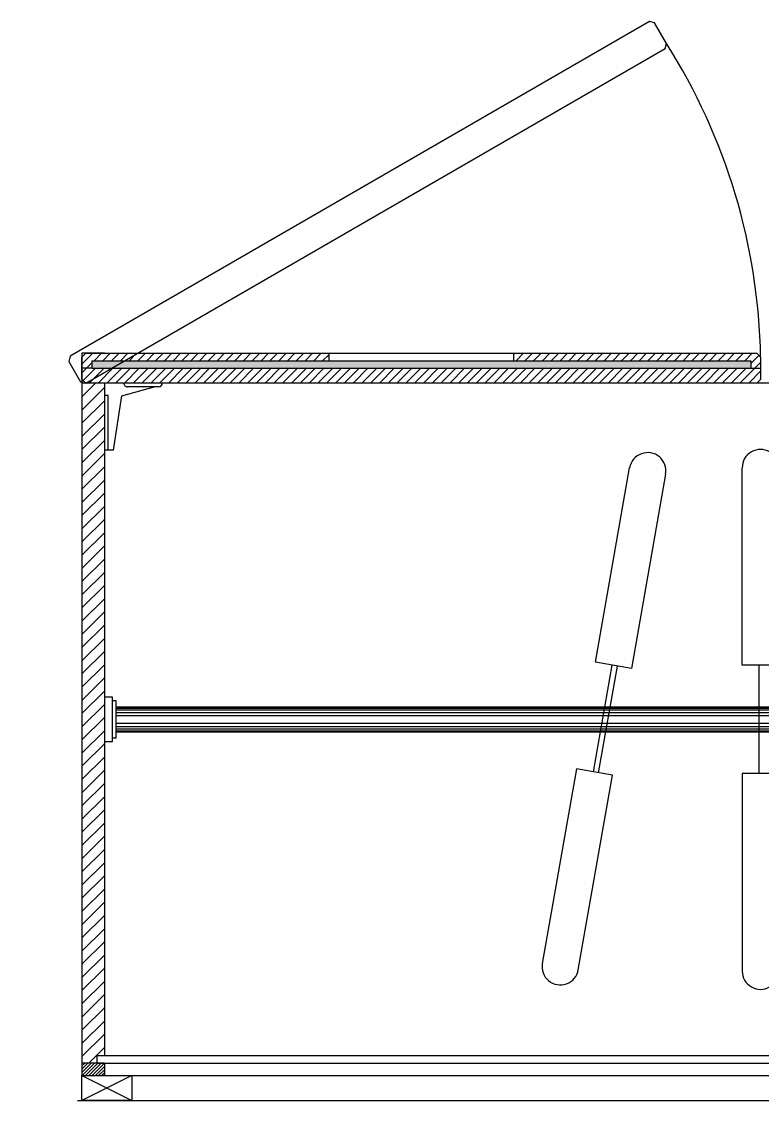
# Model space of a CAD drawing. Header units: inches. Extents: x 5 to 80005, y 6 to 60006.
# Drawn here: x 12399 to 12995, y 24638 to 25505 of the extents above; entities that cross this region are included whole.
import ezdxf

# ---------------------------------------------------------------- set-up
doc = ezdxf.new("R2010")
doc.units = ezdxf.units.IN
doc.header["$MEASUREMENT"] = 0
doc.linetypes.add('ACAD_ISO08W100', pattern=[36, 24, -3, 6, -3])
doc.layers.add('freecads.com', color=7, linetype='Continuous')

msp = doc.modelspace()

# ---------------------------------------------------------------- hatches: boundary and pattern name
at = {"layer": 'freecads.com'}
msp.add_hatch(color=256, dxfattribs=at).paths.add_polyline_path([(12985.29316, 25226.29301), (12455.54319, 25226.29301), (12455.54319, 25232.29301), (12985.29314, 25232.29301)])
msp.add_hatch(color=256, dxfattribs=at).paths.add_polyline_path([(12985.29316, 25226.29301), (12455.54319, 25226.29301), (12455.54319, 25232.29301), (12985.29314, 25232.29301)])

# ---------------------------------------------------------------- linework, layer by layer
at = {"color": 7, "linetype": 'ACAD_ISO08W100', "ltscale": 20, "true_color": 0xffffff}
msp.add_line((11903.79238, 24637.79966), (14103.79238, 24637.79966), dxfattribs=at)
at = {"layer": 'freecads.com'}
for p, q in [((12903.96486, 25504.94365), (12438.04319, 25235.94365)), ((12903.96486, 25504.94365), (12438.04319, 25235.94365)), ((12908.06294, 25503.84557), (12903.96486, 25504.94365)), ((12908.06294, 25503.84557), (12903.96486, 25504.94365)), ((12917.56294, 25487.39109), (12908.06294, 25503.84557)), ((12917.56294, 25487.39109), (12908.06294, 25503.84557)), ((12916.46486, 25483.29301), (12917.56294, 25487.39109)), ((12916.46486, 25483.29301), (12917.56294, 25487.39109)), ((12450.54319, 25214.29301), (12916.46486, 25483.29301)), ((12450.54319, 25214.29301), (12916.46486, 25483.29301)), ((12438.04319, 25235.94365), (12436.94512, 25231.84557)), ((12438.04319, 25235.94365), (12436.94512, 25231.84557)), ((12447.54235, 25238.29356), (12447.54238, 24657.79966)), ((12447.54235, 25238.29356), (12447.54238, 24657.79966)), ((12465.54235, 25238.29357), (12447.54238, 25238.29356)), ((12465.54235, 25238.29356), (12447.54238, 25238.29356)), ((12456.13879, 25238.29358), (12447.54319, 25229.69799)), ((12456.13878, 25238.29357), (12447.54319, 25229.69799)), ((12447.54319, 25235.29356), (12450.54319, 25238.29357)), ((12447.54319, 25235.29356), (12450.54319, 25238.29357)), ((12447.54319, 25217.29301), (12447.54319, 25235.29356)), ((12447.54319, 25217.29301), (12447.54319, 25235.29356)), ((12450.54319, 25238.29357), (12990.29319, 25238.29436)), ((12450.54319, 25238.29357), (12990.29319, 25238.29436)), ((12463.20986, 25238.29359), (12457.20929, 25232.29301)), ((12463.20986, 25238.29359), (12457.20929, 25232.29301)), ((12470.28094, 25238.2936), (12464.28035, 25232.29301)), ((12470.28094, 25238.2936), (12464.28036, 25232.29301)), ((12477.35202, 25238.29361), (12471.35142, 25232.29301)), ((12477.35202, 25238.29361), (12471.35143, 25232.29301)), ((12484.4231, 25238.29362), (12478.42249, 25232.29301)), ((12484.4231, 25238.29362), (12478.42249, 25232.29301)), ((12491.49417, 25238.29363), (12485.49356, 25232.29301)), ((12491.49418, 25238.29363), (12485.49356, 25232.29301)), ((12498.56525, 25238.29364), (12492.56463, 25232.29301)), ((12498.56526, 25238.29364), (12492.56463, 25232.29301)), ((12505.63633, 25238.29365), (12499.63569, 25232.29301)), ((12505.63633, 25238.29365), (12499.6357, 25232.29301)), ((12512.70741, 25238.29366), (12506.70676, 25232.29301)), ((12512.70741, 25238.29366), (12506.70676, 25232.29301)), ((12519.77849, 25238.29367), (12513.77783, 25232.29301)), ((12519.77849, 25238.29367), (12513.77783, 25232.29301)), ((12526.84957, 25238.29368), (12520.8489, 25232.29301)), ((12526.84957, 25238.29368), (12520.8489, 25232.29301)), ((12533.92064, 25238.29369), (12527.91997, 25232.29301)), ((12533.92065, 25238.29369), (12527.91997, 25232.29301)), ((12540.99172, 25238.2937), (12534.99103, 25232.29301)), ((12540.99172, 25238.2937), (12534.99104, 25232.29301)), ((12548.0628, 25238.29371), (12542.0621, 25232.29301)), ((12548.0628, 25238.29371), (12542.0621, 25232.29301)), ((12555.13388, 25238.29372), (12549.13317, 25232.29301)), ((12555.13388, 25238.29372), (12549.13317, 25232.29301)), ((12562.20496, 25238.29373), (12556.20424, 25232.29301)), ((12562.20496, 25238.29373), (12556.20424, 25232.29301)), ((12569.27604, 25238.29374), (12563.2753, 25232.29301)), ((12569.27604, 25238.29374), (12563.27531, 25232.29301)), ((12576.34711, 25238.29375), (12570.34637, 25232.29301)), ((12576.34712, 25238.29375), (12570.34637, 25232.29301)), ((12583.41819, 25238.29376), (12577.41744, 25232.29301)), ((12583.41819, 25238.29376), (12577.41744, 25232.29301)), ((12590.48927, 25238.29377), (12584.48851, 25232.29301)), ((12590.48927, 25238.29377), (12584.48851, 25232.29301)), ((12597.56035, 25238.29379), (12591.55958, 25232.29301)), ((12597.56035, 25238.29378), (12591.55958, 25232.29301)), ((12604.63143, 25238.29379), (12598.63064, 25232.29301)), ((12604.63143, 25238.2938), (12598.63065, 25232.29301)), ((12611.70251, 25238.29381), (12605.70171, 25232.29301)), ((12611.7025, 25238.2938), (12605.70171, 25232.29301)), ((12618.77358, 25238.29382), (12612.77278, 25232.29301)), ((12618.77358, 25238.29381), (12612.77278, 25232.29301)), ((12625.84466, 25238.29383), (12619.84385, 25232.29301)), ((12625.84466, 25238.29382), (12619.84385, 25232.29301)), ((12632.91574, 25238.29383), (12626.91491, 25232.29301)), ((12632.91574, 25238.29384), (12626.91492, 25232.29301)), ((12639.98682, 25238.29385), (12633.98598, 25232.29301)), ((12639.98682, 25238.29385), (12633.98598, 25232.29301)), ((12645.91817, 25237.15413), (12641.05705, 25232.29301)), ((12645.91817, 25237.15413), (12641.05705, 25232.29301)), ((12645.91817, 25238.29301), (12645.91817, 25232.29301)), ((12645.91817, 25238.29301), (12645.91817, 25232.29301)), ((12795.55054, 25238.29408), (12794.91817, 25237.6617)), ((12795.55054, 25238.29407), (12794.91817, 25237.6617)), ((12794.91817, 25232.29301), (12794.91817, 25238.29301)), ((12794.91817, 25232.29301), (12794.91817, 25238.29301)), ((12802.62162, 25238.29409), (12796.62054, 25232.29301)), ((12802.62162, 25238.29408), (12796.62054, 25232.29301)), ((12809.6927, 25238.2941), (12803.69161, 25232.29301)), ((12809.69269, 25238.29409), (12803.69161, 25232.29301)), ((12816.76377, 25238.29411), (12810.76268, 25232.29301)), ((12816.76377, 25238.29411), (12810.76268, 25232.29301)), ((12823.83485, 25238.29412), (12817.83375, 25232.29301)), ((12823.83485, 25238.29412), (12817.83375, 25232.29301)), ((12830.90593, 25238.29413), (12824.90481, 25232.29301)), ((12830.90593, 25238.29413), (12824.90482, 25232.29301)), ((12837.97701, 25238.29414), (12831.97588, 25232.29301)), ((12837.97701, 25238.29414), (12831.97588, 25232.29301)), ((12845.04809, 25238.29415), (12839.04695, 25232.29301)), ((12845.04809, 25238.29415), (12839.04695, 25232.29301)), ((12852.11916, 25238.29416), (12846.11802, 25232.29301)), ((12852.11917, 25238.29416), (12846.11802, 25232.29301)), ((12859.19024, 25238.29417), (12853.18908, 25232.29301)), ((12859.19024, 25238.29417), (12853.18909, 25232.29301)), ((12866.26132, 25238.29418), (12860.26015, 25232.29301)), ((12866.26132, 25238.29418), (12860.26015, 25232.29301)), ((12873.3324, 25238.29419), (12867.33122, 25232.29301)), ((12873.3324, 25238.29419), (12867.33122, 25232.29301)), ((12880.40348, 25238.2942), (12874.40229, 25232.29301)), ((12880.40348, 25238.2942), (12874.40229, 25232.29301)), ((12887.47455, 25238.29421), (12881.47336, 25232.29301)), ((12887.47456, 25238.29421), (12881.47336, 25232.29301)), ((12894.54563, 25238.29422), (12888.54442, 25232.29301)), ((12894.54564, 25238.29422), (12888.54443, 25232.29301)), ((12901.61671, 25238.29423), (12895.61549, 25232.29301)), ((12901.61671, 25238.29423), (12895.61549, 25232.29301)), ((12908.68779, 25238.29424), (12902.68656, 25232.29301)), ((12908.68779, 25238.29424), (12902.68656, 25232.29301)), ((12915.75887, 25238.29425), (12909.75763, 25232.29301)), ((12915.75887, 25238.29425), (12909.75763, 25232.29301)), ((12922.82995, 25238.29426), (12916.82869, 25232.29301)), ((12922.82995, 25238.29426), (12916.8287, 25232.29301)), ((12929.90102, 25238.29427), (12923.89976, 25232.29301)), ((12929.90103, 25238.29427), (12923.89977, 25232.29301)), ((12936.9721, 25238.29428), (12930.97083, 25232.29301)), ((12936.9721, 25238.29428), (12930.97083, 25232.29301)), ((12944.04318, 25238.29429), (12938.0419, 25232.29301)), ((12944.04318, 25238.29429), (12938.0419, 25232.29301)), ((12951.11426, 25238.29431), (12945.11297, 25232.29301)), ((12951.11426, 25238.2943), (12945.11297, 25232.29301)), ((12958.18534, 25238.29431), (12952.18403, 25232.29301)), ((12958.18534, 25238.29432), (12952.18404, 25232.29301)), ((12965.25642, 25238.29433), (12959.2551, 25232.29301)), ((12965.25642, 25238.29432), (12959.2551, 25232.29301)), ((12972.3275, 25238.29434), (12966.32617, 25232.29301)), ((12972.32749, 25238.29433), (12966.32617, 25232.29301)), ((12979.39857, 25238.29435), (12973.39724, 25232.29301)), ((12979.39857, 25238.29434), (12973.39724, 25232.29301)), ((12986.46965, 25238.29436), (12980.46831, 25232.29301)), ((12986.46965, 25238.29435), (12980.46831, 25232.29301)), ((12991.91696, 25236.6706), (12985.29315, 25230.04679)), ((12991.91696, 25236.6706), (12985.29315, 25230.04679)), ((12990.29319, 25238.29436), (12993.29319, 25235.29436)), ((12990.29319, 25238.29436), (12993.29319, 25235.29437)), ((12993.29319, 25235.29437), (12993.29319, 25217.29381)), ((12993.29319, 25235.29436), (12993.29319, 25217.29381)), ((12436.94512, 25231.84557), (12446.44512, 25215.39109)), ((12436.94512, 25231.84557), (12446.44512, 25215.39109)), ((12455.54319, 25226.29301), (12447.54319, 25226.29301)), ((12455.54319, 25226.29301), (12447.54319, 25226.29301)), ((12451.20688, 25226.29061), (12447.54319, 25222.62692)), ((12451.20688, 25226.2906), (12447.54319, 25222.62692)), ((12458.27795, 25226.29061), (12448.41177, 25216.42443)), ((12458.27795, 25226.2906), (12448.41177, 25216.42443)), ((12455.54319, 25230.62692), (12451.20929, 25226.29301)), ((12455.54319, 25230.62692), (12451.20929, 25226.29301)), ((12465.34902, 25226.29061), (12453.35143, 25214.29302)), ((12465.34902, 25226.2906), (12453.35143, 25214.29301)), ((12455.54319, 25232.29301), (12985.29314, 25232.29301)), ((12455.54319, 25232.29301), (12455.54319, 25226.29301)), ((12455.54319, 25232.29301), (12985.29314, 25232.29301)), ((12455.54319, 25232.29301), (12455.54319, 25226.29301)), ((12455.54319, 25226.29301), (12985.29316, 25226.29301)), ((12455.54319, 25226.29301), (12985.29316, 25226.29301)), ((12472.42009, 25226.29061), (12460.42251, 25214.29303)), ((12472.42008, 25226.2906), (12460.42251, 25214.29302)), ((12479.49115, 25226.2906), (12467.49358, 25214.29304)), ((12479.49115, 25226.29061), (12467.49359, 25214.29304)), ((12486.56222, 25226.29061), (12474.56466, 25214.29305)), ((12486.56222, 25226.2906), (12474.56466, 25214.29305)), ((12493.63329, 25226.29061), (12481.63574, 25214.29306)), ((12493.63329, 25226.2906), (12481.63574, 25214.29306)), ((12500.70436, 25226.29061), (12488.70682, 25214.29307)), ((12500.70435, 25226.2906), (12488.70682, 25214.29307)), ((12507.77542, 25226.29061), (12495.7779, 25214.29308)), ((12507.77542, 25226.2906), (12495.7779, 25214.29308)), ((12514.84649, 25226.2906), (12502.84897, 25214.29309)), ((12514.84649, 25226.29061), (12502.84898, 25214.29309)), ((12521.91756, 25226.29061), (12509.92005, 25214.2931)), ((12521.91756, 25226.2906), (12509.92005, 25214.2931)), ((12528.98863, 25226.29061), (12516.99113, 25214.29311)), ((12528.98863, 25226.2906), (12516.99113, 25214.29311)), ((12536.0597, 25226.29061), (12524.06221, 25214.29312)), ((12536.05969, 25226.2906), (12524.06221, 25214.29312)), ((12543.13076, 25226.29061), (12531.13329, 25214.29313)), ((12543.13076, 25226.2906), (12531.13329, 25214.29313)), ((12550.20183, 25226.29061), (12538.20437, 25214.29314)), ((12550.20183, 25226.2906), (12538.20437, 25214.29314)), ((12557.2729, 25226.2906), (12545.27544, 25214.29315)), ((12557.2729, 25226.29061), (12545.27545, 25214.29315)), ((12564.34397, 25226.29061), (12552.34652, 25214.29316)), ((12564.34396, 25226.2906), (12552.34652, 25214.29316)), ((12571.41504, 25226.29061), (12559.4176, 25214.29317)), ((12571.41503, 25226.2906), (12559.4176, 25214.29317)), ((12578.4861, 25226.29061), (12566.48868, 25214.29318)), ((12578.4861, 25226.2906), (12566.48868, 25214.29318)), ((12585.55717, 25226.29061), (12573.55976, 25214.29319)), ((12585.55717, 25226.2906), (12573.55976, 25214.29319)), ((12592.62824, 25226.2906), (12580.63083, 25214.2932)), ((12592.62824, 25226.29061), (12580.63084, 25214.2932)), ((12599.6993, 25226.2906), (12587.70191, 25214.29321)), ((12599.69931, 25226.29061), (12587.70192, 25214.29321)), ((12606.77037, 25226.29061), (12594.77299, 25214.29323)), ((12606.77037, 25226.2906), (12594.77299, 25214.29322)), ((12613.84144, 25226.29061), (12601.84407, 25214.29324)), ((12613.84144, 25226.2906), (12601.84407, 25214.29323)), ((12620.91251, 25226.29061), (12608.91515, 25214.29325)), ((12620.91251, 25226.2906), (12608.91515, 25214.29324)), ((12627.98358, 25226.29061), (12615.98623, 25214.29326)), ((12627.98358, 25226.2906), (12615.98623, 25214.29325)), ((12635.05464, 25226.2906), (12623.0573, 25214.29326)), ((12635.05465, 25226.29061), (12623.05731, 25214.29327)), ((12642.12571, 25226.29061), (12630.12838, 25214.29328)), ((12642.12571, 25226.2906), (12630.12838, 25214.29327)), ((12649.19678, 25226.29061), (12637.19946, 25214.29329)), ((12649.19678, 25226.2906), (12637.19946, 25214.29329)), ((12656.26785, 25226.29061), (12644.27054, 25214.2933)), ((12656.26785, 25226.2906), (12644.27054, 25214.2933)), ((12663.33892, 25226.29061), (12651.34162, 25214.29331)), ((12663.33891, 25226.2906), (12651.34162, 25214.29331)), ((12670.40998, 25226.29061), (12658.4127, 25214.29332)), ((12670.40998, 25226.2906), (12658.4127, 25214.29332)), ((12677.48105, 25226.2906), (12665.48377, 25214.29333)), ((12677.48105, 25226.29061), (12665.48378, 25214.29333)), ((12684.55212, 25226.29061), (12672.55485, 25214.29334)), ((12684.55212, 25226.2906), (12672.55485, 25214.29334)), ((12691.62319, 25226.29061), (12679.62593, 25214.29335)), ((12691.62319, 25226.2906), (12679.62593, 25214.29335)), ((12698.69426, 25226.29061), (12686.69701, 25214.29336)), ((12698.69425, 25226.2906), (12686.69701, 25214.29336)), ((12705.76532, 25226.29061), (12693.76809, 25214.29337)), ((12705.76532, 25226.2906), (12693.76809, 25214.29337)), ((12712.83639, 25226.2906), (12700.83916, 25214.29338)), ((12712.83639, 25226.29061), (12700.83917, 25214.29338)), ((12719.90746, 25226.2906), (12707.91024, 25214.29339)), ((12719.90746, 25226.29061), (12707.91025, 25214.29339)), ((12726.97853, 25226.29061), (12714.98132, 25214.2934)), ((12726.97852, 25226.2906), (12714.98132, 25214.2934)), ((12734.04959, 25226.29061), (12722.0524, 25214.29341)), ((12734.04959, 25226.2906), (12722.0524, 25214.29341)), ((12741.12066, 25226.29061), (12729.12348, 25214.29342)), ((12741.12066, 25226.2906), (12729.12348, 25214.29342)), ((12748.19173, 25226.29061), (12736.19456, 25214.29343)), ((12748.19173, 25226.2906), (12736.19456, 25214.29343)), ((12755.2628, 25226.2906), (12743.26563, 25214.29344)), ((12755.2628, 25226.29061), (12743.26564, 25214.29344)), ((12762.33387, 25226.29061), (12750.33671, 25214.29345)), ((12762.33386, 25226.2906), (12750.33671, 25214.29345)), ((12769.40493, 25226.29061), (12757.40779, 25214.29346)), ((12769.40493, 25226.2906), (12757.40779, 25214.29346)), ((12776.476, 25226.29061), (12764.47887, 25214.29347)), ((12776.476, 25226.2906), (12764.47887, 25214.29347)), ((12783.54707, 25226.29061), (12771.54995, 25214.29349)), ((12783.54707, 25226.2906), (12771.54995, 25214.29348)), ((12790.61814, 25226.2906), (12778.62102, 25214.29349)), ((12790.61814, 25226.29061), (12778.62103, 25214.2935)), ((12797.6892, 25226.2906), (12785.6921, 25214.2935)), ((12797.68921, 25226.29061), (12785.69211, 25214.29351)), ((12804.76027, 25226.29061), (12792.76318, 25214.29352)), ((12804.76027, 25226.2906), (12792.76318, 25214.29351)), ((12811.83134, 25226.29061), (12799.83426, 25214.29353)), ((12811.83134, 25226.2906), (12799.83426, 25214.29352)), ((12818.90241, 25226.29061), (12806.90534, 25214.29354)), ((12818.90241, 25226.2906), (12806.90534, 25214.29353)), ((12825.97348, 25226.29061), (12813.97642, 25214.29355)), ((12825.97347, 25226.2906), (12813.97642, 25214.29355)), ((12833.04454, 25226.2906), (12821.04749, 25214.29356)), ((12833.04454, 25226.29061), (12821.0475, 25214.29356)), ((12840.11561, 25226.29061), (12828.11857, 25214.29357)), ((12840.11561, 25226.2906), (12828.11857, 25214.29357)), ((12847.18668, 25226.29061), (12835.18965, 25214.29358)), ((12847.18668, 25226.2906), (12835.18965, 25214.29358)), ((12854.25775, 25226.29061), (12842.26073, 25214.29359)), ((12854.25775, 25226.2906), (12842.26073, 25214.29359)), ((12861.32882, 25226.29061), (12849.33181, 25214.2936)), ((12861.32881, 25226.2906), (12849.33181, 25214.2936)), ((12868.39988, 25226.29061), (12856.40289, 25214.29361)), ((12868.39988, 25226.2906), (12856.40289, 25214.29361)), ((12875.47095, 25226.2906), (12863.47396, 25214.29362)), ((12875.47095, 25226.29061), (12863.47397, 25214.29362)), ((12882.54202, 25226.29061), (12870.54504, 25214.29363)), ((12882.54202, 25226.2906), (12870.54504, 25214.29363)), ((12889.61309, 25226.29061), (12877.61612, 25214.29364)), ((12889.61308, 25226.2906), (12877.61612, 25214.29364)), ((12896.68415, 25226.29061), (12884.6872, 25214.29365)), ((12896.68415, 25226.2906), (12884.6872, 25214.29365)), ((12903.75522, 25226.29061), (12891.75828, 25214.29366)), ((12903.75522, 25226.2906), (12891.75828, 25214.29366)), ((12910.82629, 25226.2906), (12898.82935, 25214.29367)), ((12910.82629, 25226.29061), (12898.82936, 25214.29367)), ((12917.89736, 25226.2906), (12905.90043, 25214.29368)), ((12917.89736, 25226.29061), (12905.90044, 25214.29368)), ((12924.96843, 25226.29061), (12912.97151, 25214.29369)), ((12924.96842, 25226.2906), (12912.97151, 25214.29369)), ((12932.03949, 25226.29061), (12920.04259, 25214.2937)), ((12932.03949, 25226.2906), (12920.04259, 25214.2937)), ((12939.11056, 25226.29061), (12927.11367, 25214.29371)), ((12939.11056, 25226.2906), (12927.11367, 25214.29371)), ((12946.18163, 25226.29061), (12934.18475, 25214.29372)), ((12946.18163, 25226.2906), (12934.18475, 25214.29372)), ((12953.25269, 25226.2906), (12941.25582, 25214.29373)), ((12953.2527, 25226.29061), (12941.25583, 25214.29373)), ((12960.32377, 25226.29061), (12948.3269, 25214.29375)), ((12960.32376, 25226.2906), (12948.3269, 25214.29374)), ((12967.39483, 25226.29061), (12955.39798, 25214.29376)), ((12967.39483, 25226.2906), (12955.39798, 25214.29375)), ((12974.4659, 25226.29061), (12962.46906, 25214.29377)), ((12974.4659, 25226.2906), (12962.46906, 25214.29376)), ((12981.53697, 25226.29061), (12969.54014, 25214.29378)), ((12981.53697, 25226.2906), (12969.54014, 25214.29377)), ((12988.60804, 25226.29061), (12976.61122, 25214.29379)), ((12988.60803, 25226.2906), (12976.61122, 25214.29378)), ((12985.29309, 25226.29068), (12993.29309, 25226.29061)), ((12985.29309, 25226.29067), (12993.29309, 25226.2906)), ((12985.29314, 25232.29301), (12985.29316, 25226.29301)), ((12985.29314, 25232.29301), (12985.29316, 25226.29301)), ((12993.29319, 25230.97576), (12988.60808, 25226.29064)), ((12993.29319, 25230.97576), (12988.60808, 25226.29065)), ((12450.54319, 25214.29301), (12447.54319, 25217.29301)), ((12450.54319, 25214.29301), (12447.54319, 25217.29301)), ((12993.29325, 25223.90475), (12983.68229, 25214.29379)), ((12993.29325, 25223.90475), (12983.6823, 25214.2938)), ((12993.29319, 25217.29381), (12990.29319, 25214.2938)), ((12993.29319, 25217.29381), (12990.29319, 25214.29381)), ((12446.44512, 25215.39109), (12450.54319, 25214.29301)), ((12446.44512, 25215.39109), (12450.54319, 25214.29301)), ((12448.46172, 25214.85074), (12447.54238, 25213.93141)), ((12448.46172, 25214.85074), (12447.54238, 25213.93141)), ((12458.5106, 25214.29302), (12447.54238, 25203.32481)), ((12458.5106, 25214.29302), (12447.54238, 25203.32481)), ((12465.54235, 25210.71818), (12447.54238, 25192.71821)), ((12465.54235, 25210.71817), (12447.54238, 25192.7182)), ((12465.54236, 25214.29303), (12447.54239, 25214.29303)), ((12465.54236, 25214.29303), (12447.54239, 25214.29303)), ((12990.29319, 25214.29381), (12450.54319, 25214.29301)), ((12990.29319, 25214.2938), (12450.54319, 25214.29301)), ((12465.54235, 25214.29303), (12465.54238, 24673.79966)), ((12465.54235, 25214.29303), (12465.54238, 24673.79966)), ((12479.46633, 25204.25723), (12505.45855, 25211.29325)), ((12479.46633, 25204.25724), (12505.45855, 25211.29325)), ((12509.20211, 25211.29317), (12484.20211, 25211.29372)), ((12509.20211, 25211.29317), (12484.20211, 25211.29371)), ((13000.29151, 25214.29381), (12990.29319, 25214.29381)), ((13000.29151, 25214.2938), (12990.29319, 25214.2938)), ((12465.54235, 25200.11157), (12447.54238, 25182.1116)), ((12465.54235, 25200.11157), (12447.54238, 25182.1116)), ((12468.54359, 25204.29405), (12465.54359, 25204.29412)), ((12468.54359, 25204.29406), (12465.54359, 25204.29412)), ((12468.54236, 25160.44092), (12468.54359, 25204.29406)), ((12468.54236, 25160.44092), (12468.54359, 25204.29405)), ((12472.80673, 25160.44065), (12479.46633, 25204.25724)), ((12472.80673, 25160.44065), (12479.46633, 25204.25723)), ((12465.54235, 25189.50497), (12447.54235, 25171.50497)), ((12465.54235, 25189.50497), (12447.54235, 25171.50497)), ((12465.54235, 25178.89837), (12447.54235, 25160.89837)), ((12465.54235, 25178.89837), (12447.54236, 25160.89837)), ((12465.54235, 25168.29177), (12447.54236, 25150.29177)), ((12465.54235, 25168.29177), (12447.54236, 25150.29177)), ((12465.54236, 25157.68517), (12447.54236, 25139.68517)), ((12465.54236, 25157.68517), (12447.54236, 25139.68517)), ((12472.80673, 25160.44065), (12465.54236, 25160.44099)), ((12472.80673, 25160.44065), (12465.54236, 25160.44098)), ((12465.54236, 25147.07857), (12447.54236, 25129.07857)), ((12465.54236, 25147.07857), (12447.54236, 25129.07857)), ((12465.54236, 25136.47197), (12447.54236, 25118.47197)), ((12465.54236, 25136.47197), (12447.54236, 25118.47197)), ((12465.54236, 25125.86537), (12447.54236, 25107.86537)), ((12465.54236, 25125.86536), (12447.54236, 25107.86536)), ((12465.54236, 25115.25877), (12447.54236, 25097.25877)), ((12465.54236, 25115.25876), (12447.54236, 25097.25876)), ((12465.54236, 25104.65216), (12447.54236, 25086.65216)), ((12465.54236, 25104.65216), (12447.54236, 25086.65217)), ((12465.54236, 25094.04556), (12447.54236, 25076.04556)), ((12465.54236, 25094.04556), (12447.54236, 25076.04556)), ((12465.54236, 25083.43896), (12447.54236, 25065.43896)), ((12465.54236, 25083.43896), (12447.54236, 25065.43896)), ((12465.54236, 25072.83236), (12447.54236, 25054.83236)), ((12465.54236, 25072.83236), (12447.54236, 25054.83236)), ((12465.54236, 25062.22576), (12447.54236, 25044.22576)), ((12465.54236, 25062.22576), (12447.54236, 25044.22576)), ((12465.54236, 25051.61916), (12447.54236, 25033.61916)), ((12465.54236, 25051.61916), (12447.54236, 25033.61916)), ((12465.54236, 25041.01256), (12447.54236, 25023.01256)), ((12465.54236, 25041.01256), (12447.54236, 25023.01256)), ((12465.54236, 25030.40596), (12447.54236, 25012.40596)), ((12465.54236, 25030.40595), (12447.54236, 25012.40595)), ((12465.54236, 25019.79936), (12447.54236, 25001.79936)), ((12465.54236, 25019.79935), (12447.54236, 25001.79935)), ((12465.54236, 25009.19275), (12447.54236, 24991.19275)), ((12465.54236, 25009.19275), (12447.54236, 24991.19276)), ((12465.54236, 24998.58615), (12447.54237, 24980.58615)), ((12465.54236, 24998.58615), (12447.54237, 24980.58615)), ((12465.54236, 24987.97955), (12447.54237, 24969.97955)), ((12465.54236, 24987.97955), (12447.54237, 24969.97955)), ((12465.54237, 24977.37295), (12447.54237, 24959.37295)), ((12465.54237, 24977.37295), (12447.54237, 24959.37295)), ((12465.54237, 24966.76635), (12447.54237, 24948.76635)), ((12465.54237, 24966.76635), (12447.54237, 24948.76635)), ((12465.54237, 24956.15975), (12447.54237, 24938.15975)), ((12465.54237, 24956.15975), (12447.54237, 24938.15975)), ((12474.99326, 24953.17798), (13526.59145, 24953.17798)), ((12474.99326, 24953.17798), (13526.59145, 24953.17798)), ((12474.99326, 24951.68944), (13526.59145, 24951.68944)), ((12474.99326, 24951.68943), (13526.59145, 24951.68943)), ((12474.99326, 24949.70467), (13526.59145, 24949.70467)), ((12474.99326, 24949.70467), (13526.59145, 24949.70467)), ((12465.54237, 24945.55315), (12447.54237, 24927.55315)), ((12465.54237, 24945.55314), (12447.54237, 24927.55315)), ((12474.99326, 24947.09467), (13526.59145, 24947.09467)), ((12474.99326, 24947.09467), (13526.59145, 24947.09467)), ((12474.99326, 24940.99801), (13526.59145, 24940.99801)), ((12474.99326, 24940.998), (13526.59145, 24940.998)), ((12465.54237, 24934.94655), (12447.54237, 24916.94655)), ((12465.54237, 24934.94654), (12447.54237, 24916.94654)), ((12474.99326, 24938.38801), (13526.59145, 24938.38801)), ((12474.99326, 24938.38801), (13526.59145, 24938.38801)), ((12474.99326, 24936.40324), (13526.59145, 24936.40324)), ((12474.99326, 24936.40324), (13526.59145, 24936.40324)), ((12474.99326, 24934.91469), (13526.59145, 24934.91469)), ((12474.99326, 24934.91469), (13526.59145, 24934.91469)), ((12465.54237, 24924.33995), (12447.54237, 24906.33995)), ((12465.54237, 24924.33994), (12447.54237, 24906.33994)), ((12465.54237, 24913.73334), (12447.54237, 24895.73334)), ((12465.54237, 24913.73334), (12447.54237, 24895.73335)), ((12465.54237, 24903.12674), (12447.54237, 24885.12674)), ((12465.54237, 24903.12674), (12447.54237, 24885.12674)), ((12465.54237, 24892.52014), (12447.54237, 24874.52014)), ((12465.54237, 24892.52014), (12447.54237, 24874.52014)), ((12465.54237, 24881.91354), (12447.54237, 24863.91354)), ((12465.54237, 24881.91354), (12447.54237, 24863.91354)), ((12465.54237, 24871.30694), (12447.54237, 24853.30694)), ((12465.54237, 24871.30694), (12447.54237, 24853.30694)), ((12465.54237, 24860.70034), (12447.54237, 24842.70034)), ((12465.54237, 24860.70034), (12447.54237, 24842.70034)), ((12465.54237, 24850.09374), (12447.54237, 24832.09374)), ((12465.54237, 24850.09373), (12447.54237, 24832.09374)), ((12465.54237, 24839.48714), (12447.54237, 24821.48714)), ((12465.54237, 24839.48713), (12447.54237, 24821.48713)), ((12465.54237, 24828.88054), (12447.54237, 24810.88054)), ((12465.54237, 24828.88053), (12447.54237, 24810.88053)), ((12465.54237, 24818.27393), (12447.54238, 24800.27393)), ((12465.54237, 24818.27393), (12447.54238, 24800.27393)), ((12465.54238, 24807.66733), (12447.54238, 24789.66733)), ((12465.54237, 24807.66733), (12447.54238, 24789.66733)), ((12465.54238, 24797.06073), (12447.54238, 24779.06073)), ((12465.54238, 24797.06073), (12447.54238, 24779.06073)), ((12465.54238, 24786.45413), (12447.54238, 24768.45413)), ((12465.54238, 24786.45413), (12447.54238, 24768.45413)), ((12465.54238, 24775.84753), (12447.54238, 24757.84753)), ((12465.54238, 24775.84753), (12447.54238, 24757.84753)), ((12465.54238, 24765.24093), (12447.54238, 24747.24093)), ((12465.54238, 24765.24093), (12447.54238, 24747.24093)), ((12465.54238, 24754.63433), (12447.54238, 24736.63433)), ((12465.54238, 24754.63432), (12447.54238, 24736.63433)), ((12465.54238, 24744.02773), (12447.54238, 24726.02773)), ((12465.54238, 24744.02772), (12447.54238, 24726.02772)), ((12465.54238, 24733.42113), (12447.54238, 24715.42113)), ((12465.54238, 24733.42112), (12447.54238, 24715.42112)), ((12465.54238, 24722.81452), (12447.54238, 24704.81452)), ((12465.54238, 24722.81452), (12447.54238, 24704.81452)), ((12465.54238, 24712.20792), (12447.54238, 24694.20792)), ((12465.54238, 24712.20792), (12447.54238, 24694.20793)), ((12465.54238, 24701.60132), (12447.54238, 24683.60132)), ((12465.54238, 24701.60132), (12447.54238, 24683.60132)), ((12465.54238, 24690.99472), (12447.54238, 24672.99472)), ((12465.54238, 24690.99472), (12447.54238, 24672.99472)), ((12465.54238, 24680.38812), (12452.95392, 24667.79966)), ((12465.54238, 24680.38812), (12452.95392, 24667.79966)), ((12459.54238, 24673.79966), (12459.54238, 24667.79966)), ((12459.54238, 24673.79966), (13542.04235, 24673.79966)), ((12459.54238, 24673.79966), (12459.54238, 24667.79966)), ((12459.54238, 24673.79966), (13542.04235, 24673.79966)), ((12465.54238, 24667.79966), (12447.54238, 24667.79966)), ((12465.54238, 24667.79966), (12447.54238, 24667.79966)), ((12455.0094, 24667.79957), (12447.5426, 24660.33277)), ((12455.0094, 24667.79956), (12447.5426, 24660.33277)), ((12452.35775, 24667.79957), (12447.54283, 24662.98465)), ((12452.35775, 24667.79956), (12447.54283, 24662.98465)), ((12449.7061, 24667.79957), (12447.54306, 24665.63653)), ((12449.7061, 24667.79956), (12447.54306, 24665.63653)), ((12457.66105, 24667.79957), (12447.66105, 24657.79957)), ((12457.66105, 24667.79956), (12447.66105, 24657.79956)), ((12460.3127, 24667.79957), (12450.3127, 24657.79957)), ((12460.3127, 24667.79956), (12450.3127, 24657.79956)), ((12462.96435, 24667.79957), (12452.96435, 24657.79957)), ((12462.96435, 24667.79956), (12452.96435, 24657.79956)), ((12465.54238, 24667.72595), (12455.616, 24657.79956)), ((12465.54238, 24667.72595), (12455.616, 24657.79957)), ((12465.54238, 24665.0743), (12458.26765, 24657.79956)), ((12465.54238, 24665.0743), (12458.26765, 24657.79957)), ((12459.54238, 24667.79966), (13542.04235, 24667.79966)), ((12459.54238, 24667.79966), (13542.04235, 24667.79966)), ((12465.54238, 24662.42265), (12460.9193, 24657.79957)), ((12465.54238, 24662.42264), (12460.9193, 24657.79956)), ((12465.54238, 24667.79966), (12465.54238, 24657.79966)), ((12465.54238, 24667.79966), (12465.54238, 24657.79966)), ((12447.54238, 24657.79966), (14103.79235, 24657.79966)), ((12447.54238, 24637.79966), (12447.54238, 24657.79966)), ((12447.54238, 24657.79966), (12487.54238, 24657.79966)), ((12447.54238, 24657.79966), (12487.54238, 24637.79966)), ((12487.54238, 24657.79966), (12447.54238, 24637.79966)), ((12447.54238, 24657.79966), (14103.79235, 24657.79966)), ((12447.54238, 24637.79966), (12447.54238, 24657.79966)), ((12447.54238, 24657.79966), (12487.54238, 24657.79966)), ((12447.54238, 24657.79966), (12487.54238, 24637.79966)), ((12487.54238, 24657.79966), (12447.54238, 24637.79966)), ((12465.54238, 24659.771), (12463.57095, 24657.79957)), ((12465.54238, 24659.77099), (12463.57095, 24657.79956)), ((12487.54238, 24657.79966), (12487.54238, 24637.79966)), ((12487.54238, 24657.79966), (12487.54238, 24637.79966)), ((12487.54238, 24637.79966), (12447.54238, 24637.79966)), ((12487.54238, 24637.79966), (12447.54238, 24637.79966))]:
    msp.add_line(p, q, dxfattribs=at)
at = {"layer": 'freecads.com', "ltscale": 0.75}
for p, q in [((12860.3901, 24989.98583), (12887.95075, 25146.29002)), ((12860.3901, 24989.98583), (12887.95075, 25146.29002)), ((12916.8837, 25141.18836), (12889.32305, 24984.88417)), ((12916.8837, 25141.18836), (12889.32305, 24984.88417)), ((12978.49297, 24987.57751), (12978.49297, 25146.29295)), ((12978.49297, 24987.57751), (12978.49297, 25146.29295)), ((12873.61348, 24987.65419), (12858.49526, 24901.91451)), ((12873.61348, 24987.65419), (12858.49526, 24901.91451)), ((12889.32305, 24984.88417), (12860.3901, 24989.98583)), ((12889.32305, 24984.88417), (12860.3901, 24989.98583)), ((12877.79891, 24986.91619), (12862.68069, 24901.17651)), ((12877.79891, 24986.91619), (12862.68069, 24901.17651)), ((13007.87226, 24987.57751), (12978.49297, 24987.57751)), ((13007.87226, 24987.57751), (12978.49297, 24987.57751)), ((12991.92034, 24987.57751), (12991.92034, 24900.51516)), ((12991.92034, 24987.57751), (12991.92034, 24900.51516)), ((12845.27188, 24904.24615), (12817.71124, 24747.94196)), ((12845.27188, 24904.24615), (12817.71124, 24747.94196)), ((12874.20483, 24899.14449), (12845.27188, 24904.24615)), ((12874.20483, 24899.14449), (12845.27188, 24904.24615)), ((12846.64419, 24742.8403), (12874.20483, 24899.14449)), ((12846.64419, 24742.8403), (12874.20483, 24899.14449)), ((12978.49297, 24900.51516), (12978.49297, 24741.79972)), ((13007.87226, 24900.51516), (12978.49297, 24900.51516)), ((12978.49297, 24900.51516), (12978.49297, 24741.79973)), ((13007.87226, 24900.51516), (12978.49297, 24900.51516))]:
    msp.add_line(p, q, dxfattribs=at)
at = {"layer": 'freecads.com', "ltscale": 0.5}
for p, q in [((12471.99329, 24961.88896), (12465.54238, 24961.88896)), ((12465.54238, 24961.88896), (12465.54238, 24926.20371)), ((12471.99329, 24961.88896), (12465.54238, 24961.88896)), ((12465.54238, 24961.88896), (12465.54238, 24926.20371)), ((12471.99329, 24926.20371), (12471.99329, 24961.88896)), ((12471.99329, 24926.20371), (12471.99329, 24961.88896)), ((12474.99329, 24959.04634), (12471.99329, 24959.04634)), ((12474.99329, 24959.04634), (12471.99329, 24959.04634)), ((12474.99329, 24929.04634), (12474.99329, 24959.04634)), ((12474.99329, 24929.04634), (12474.99329, 24959.04634)), ((12474.99326, 24954.04634), (13526.59145, 24954.04634)), ((12474.99326, 24954.04634), (13526.59145, 24954.04634)), ((12474.99326, 24934.04634), (13526.59145, 24934.04634)), ((12474.99326, 24934.04634), (13526.59145, 24934.04634)), ((12465.54238, 24926.20371), (12471.99329, 24926.20371)), ((12465.54238, 24926.20371), (12471.99329, 24926.20371)), ((12474.99329, 24929.04634), (12471.99329, 24929.04634)), ((12474.99329, 24929.04634), (12471.99329, 24929.04634))]:
    msp.add_line(p, q, dxfattribs=at)
at = {"layer": 'freecads.com'}
msp.add_lwpolyline([(12487.54239, 24637.79966), (14063.79237, 24637.79966)], dxfattribs=at)
for centre, radius, start, end in [((12506.66755, 25226.53598), 486.70361, 1.03111113, 32.40923995), ((12506.66755, 25226.53598), 486.70361, 1.03111113, 32.40923995), ((12484.20217, 25214.29371), 3, 179.99875477, 269.99875477), ((12484.20217, 25214.29372), 3, 179.99875477, 269.99875477), ((12509.20217, 25214.29317), 3, 269.99875477, 359.99875477), ((12509.20217, 25214.29317), 3, 269.99875477, 359.99875477)]:
    msp.add_arc(centre, radius, start, end, dxfattribs=at)
at = {"layer": 'freecads.com', "ltscale": 0.75}
for centre, start, end in [((12902.42639, 25143.79121), 349.79398663, 170.20601327), ((12902.42639, 25143.79121), 349.79398663, 170.20601327), ((12993.18261, 25146.34577), 359.79398668, 180.20601332), ((12993.18261, 25146.34577), 359.79398668, 180.20601332), ((12832.16854, 24745.33911), 169.79398663, 350.20601327), ((12832.16854, 24745.33911), 169.79398663, 350.20601327), ((12993.18261, 24741.74691), 179.79398668, 0.20601332), ((12993.18261, 24741.74691), 179.79398668, 0.20601332)]:
    msp.add_arc(centre, 14.68974, start, end, dxfattribs=at)

doc.saveas('drawing.dxf')
